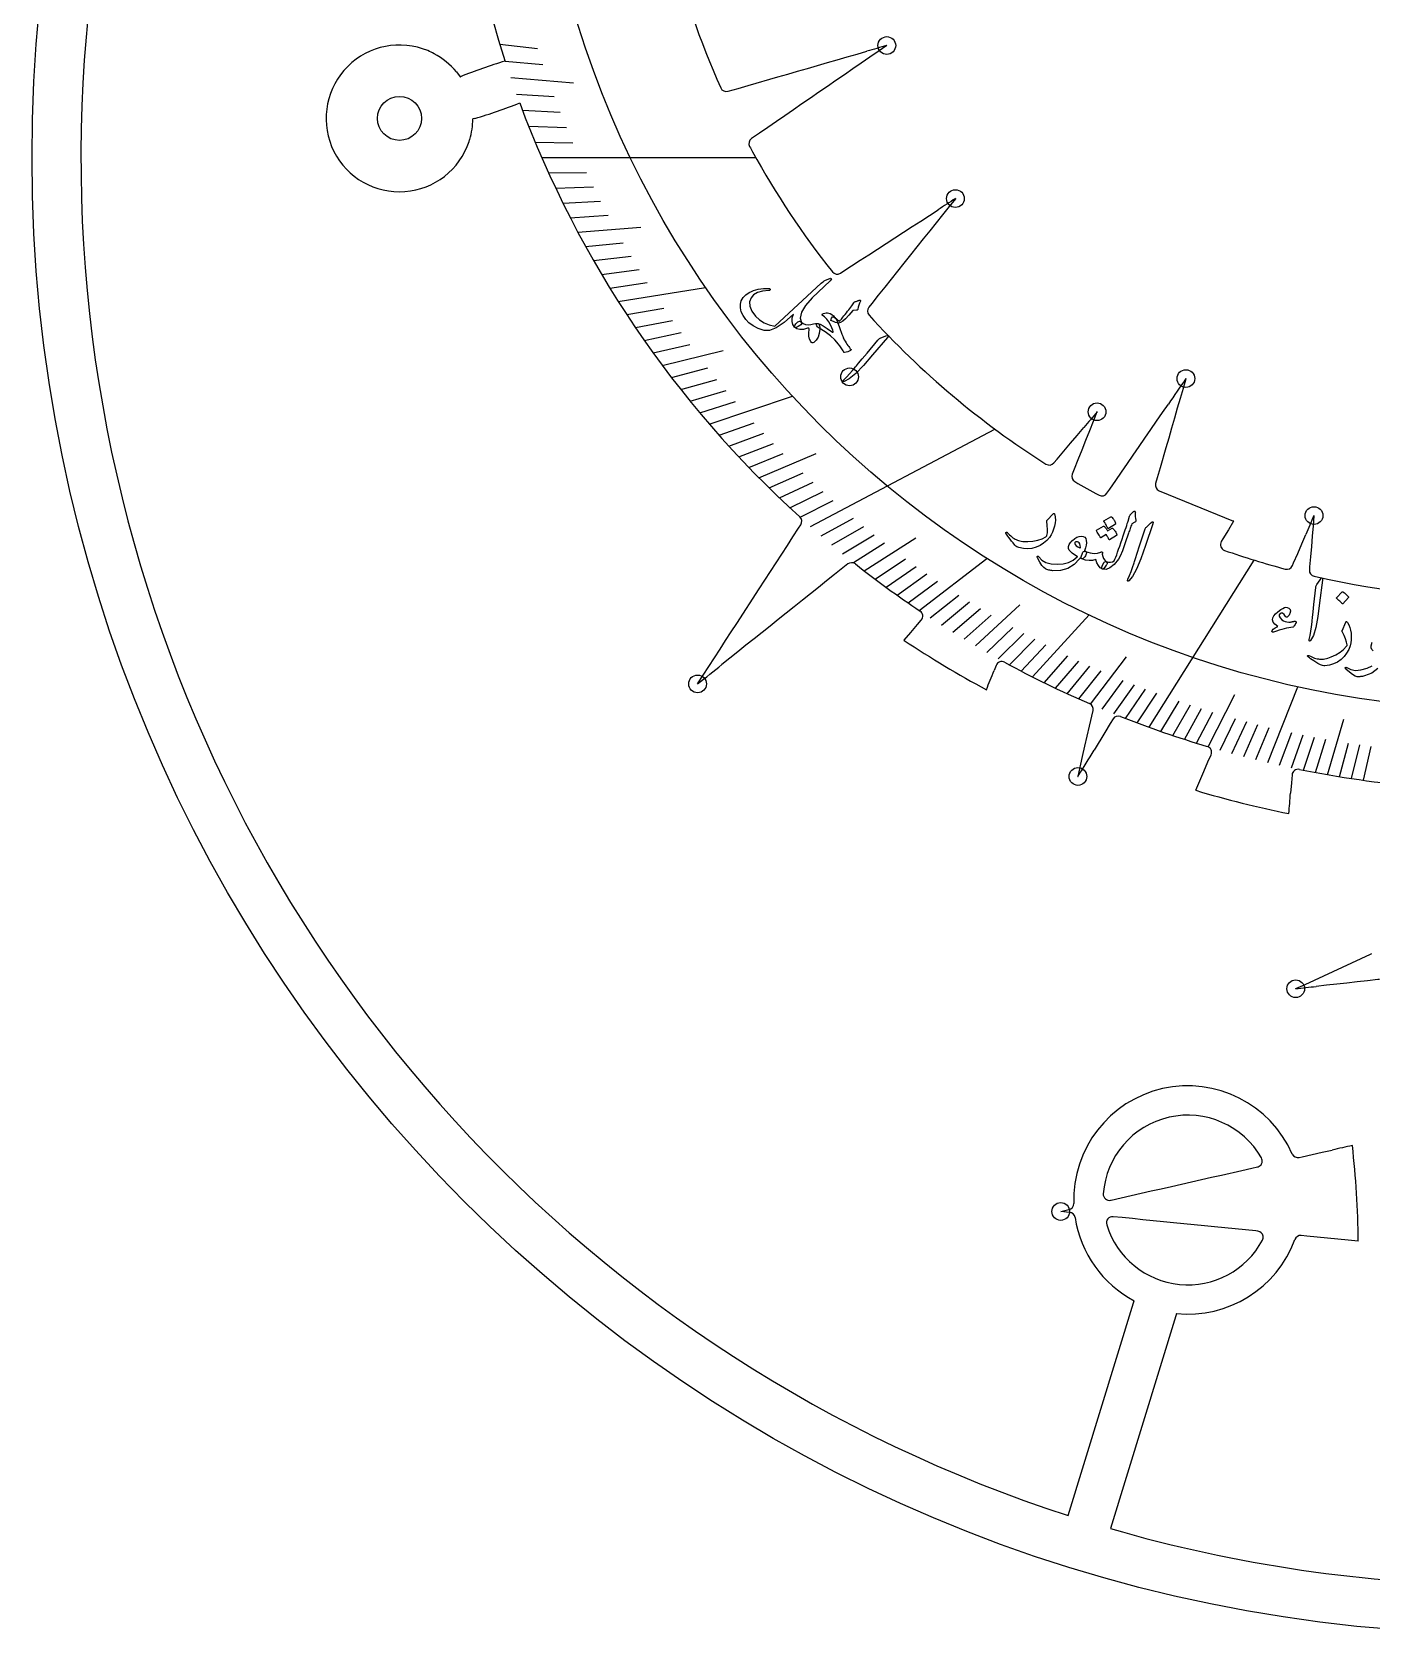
# Model space of a CAD drawing. Header units: millimetres. Extents: x -61 to 61, y -61 to 61.
# Drawn here: x -60.7 to -5.6, y -60.7 to 5.2 of the extents above; entities that cross this region are included whole.
import ezdxf

# ---------------------------------------------------------------- set-up
doc = ezdxf.new("R2010")
doc.units = ezdxf.units.MM
for name, color, linetype in [('CUT_INNER', 6, 'Continuous'), ('CUT_OUTER', 1, 'Continuous'), ('ENGRAVE', 7, 'Continuous'), ('ENGRAVE_FINE', 8, 'Continuous'), ('TEXT', 5, 'Continuous')]:
    doc.layers.add(name, color=color, linetype=linetype)

msp = doc.modelspace()

# ---------------------------------------------------------------- linework, layer by layer
at = {"layer": 'CUT_INNER'}
for points in [[(-41.2734, 3.9725), (-41.2828, 4.0013)], [(-32.1015, 2.7289), (-32.0889, 2.7325), (-31.681, 2.8501), (-31.2732, 2.9677), (-30.0496, 3.3205), (-29.6418, 3.4381), (-29.2339, 3.5556), (-28.8261, 3.6732), (-28.4182, 3.7908), (-28.0104, 3.9084), (-27.6025, 4.026), (-27.1947, 4.1436), (-26.7869, 4.2612), (-26.379, 4.3787)], [(-25.5646, 4.6133), (-25.5683, 4.6105), (-25.9129, 4.3732), (-26.2626, 4.1326), (-26.6122, 3.8919), (-26.9618, 3.6512), (-27.3115, 3.4105), (-27.6611, 3.1699), (-28.0107, 2.9292), (-28.3604, 2.6885), (-28.71, 2.4478), (-29.0596, 2.2072), (-29.4093, 1.9665), (-29.7589, 1.7258), (-30.1085, 1.4851), (-30.4581, 1.2444), (-30.8078, 1.0038), (-31.131, 0.7812)], [(-43.2823, 3.5241), (-43.1312, 3.3203), (-43.1172, 3.3277)], [(-42.5219, 1.6144), (-42.6028, 1.5991)], [(-22.7393, -1.6847), (-22.7421, -1.6885), (-23.003, -2.0156), (-23.2677, -2.3474), (-23.7971, -3.011), (-24.0618, -3.3428), (-24.3265, -3.6746), (-24.5913, -4.0064), (-24.856, -4.3382), (-25.1207, -4.67), (-25.3854, -5.0018), (-25.6501, -5.3336), (-25.9148, -5.6654), (-26.1795, -5.9972), (-26.3056, -6.1553)], [(-27.4733, -4.7537), (-27.3683, -4.6856), (-27.0121, -4.4547), (-26.656, -4.2238), (-26.2998, -3.9929), (-25.9437, -3.762), (-25.5875, -3.5311), (-25.2314, -3.3002), (-24.8752, -3.0692), (-24.519, -2.8383), (-24.1629, -2.6074), (-23.8067, -2.3765), (-23.4506, -2.1456)], [(-13.2528, -9.0926), (-13.2539, -9.0972), (-13.3698, -9.4992), (-13.4874, -9.9071), (-13.605, -10.3149), (-13.7225, -10.7228), (-13.8401, -11.1306), (-13.9577, -11.5385), (-14.0753, -11.9463), (-14.3105, -12.762), (-14.4281, -13.1699), (-14.4966, -13.4076)], [(-16.9108, -10.4598), (-16.9123, -10.4643), (-17.067, -10.853), (-17.224, -11.2473), (-17.381, -11.6417), (-17.538, -12.036), (-17.695, -12.4304), (-17.852, -12.8248), (-17.9313, -13.0239)], [(-16.5021, -13.8125), (-16.381, -13.6366), (-16.1403, -13.2869), (-15.8996, -12.9373), (-15.659, -12.5877), (-15.4183, -12.238), (-15.1776, -11.8884), (-14.9369, -11.5388), (-14.6963, -11.1891), (-14.4556, -10.8395), (-14.2149, -10.4899), (-13.9742, -10.1403)], [(-18.6859, -12.5625), (-18.5528, -12.4048), (-18.279, -12.0804), (-18.0052, -11.756), (-17.7314, -11.4317), (-17.4576, -11.1073)], [(-14.3507, -13.7084), (-11.2886, -14.9555), (-11.2835, -14.9579), (-11.2862, -14.9629), (-11.5042, -15.3201), (-11.7252, -15.6824), (-11.7943, -15.7956)], [(-33.3518, -21.6555), (-33.3494, -21.6514), (-33.1218, -21.3004), (-32.8909, -20.9442), (-32.66, -20.5881), (-32.4291, -20.2319), (-32.1981, -19.8758), (-31.9672, -19.5196), (-31.7363, -19.1635), (-30.8127, -17.7388), (-30.5817, -17.3827), (-30.3508, -17.0265), (-30.1199, -16.6704), (-29.6581, -15.9581), (-29.4272, -15.6019), (-29.1962, -15.2458), (-29.1048, -15.1047)], [(-7.9787, -14.7302), (-7.9789, -14.7349), (-8.0142, -15.1518), (-8.0499, -15.5747), (-8.0857, -15.9977), (-8.1214, -16.4206), (-8.1572, -16.8436), (-8.1671, -16.961)], [(-8.865, -16.7881), (-8.8176, -16.6781), (-8.6498, -16.2883), (-8.4819, -15.8984), (-8.3141, -15.5085)], [(-27.1667, -16.7214), (-27.712, -17.1564), (-28.0438, -17.4211), (-28.3756, -17.6858), (-28.7074, -17.9506), (-29.0392, -18.2153), (-29.371, -18.48), (-29.7029, -18.7447), (-30.0347, -19.0094), (-30.3665, -19.2741), (-30.6983, -19.5388), (-31.0301, -19.8035), (-31.3619, -20.0683), (-31.6937, -20.333), (-32.0255, -20.5977), (-32.3573, -20.8624)], [(-24.8494, -19.8649), (-24.846, -19.8604), (-24.5761, -19.5406), (-24.3023, -19.2163), (-24.1429, -19.0275)], [(-21.0647, -20.8947), (-21.1489, -21.1063)], [(-17.694, -25.4643), (-17.6931, -25.4596), (-17.5045, -24.6382), (-17.4096, -24.2245), (-17.3146, -23.8108), (-17.2196, -23.3971), (-17.072, -22.754)], [(-16.2494, -23.0971), (-16.368, -23.2915), (-16.5891, -23.6539), (-17.0313, -24.3786)], [(-12.8454, -26.0348), (-12.8434, -26.0294), (-12.678, -25.6451), (-12.5101, -25.2552), (-12.3423, -24.8653), (-12.2141, -24.5676)], [(-8.8804, -25.3973), (-8.9081, -25.7256), (-8.9439, -26.1485)], [(-8.7314, -34.1969), (-8.7272, -34.1947), (-8.3473, -34.0194), (-7.9619, -33.8416), (-7.5765, -33.6637), (-7.1911, -33.4859), (-6.8057, -33.3081), (-6.4203, -33.1302), (-6.0349, -32.9524), (-5.6495, -32.7745), (-5.592, -32.748)], [(-5.2757, -33.815), (-5.3576, -33.824), (-5.7795, -33.8707), (-6.2014, -33.9173), (-6.6233, -33.964), (-7.0452, -34.0106), (-7.4671, -34.0573), (-7.889, -34.104)], [(-8.5877, -41.1439), (-8.4673, -41.1167), (-8.0533, -41.023), (-7.6393, -40.9293), (-7.2253, -40.8356)], [(-16.3497, -42.9004), (-16.3332, -42.8966), (-15.9192, -42.8029), (-15.5052, -42.7093), (-14.6772, -42.5219), (-14.2632, -42.4282), (-13.8492, -42.3345), (-13.4352, -42.2409), (-13.0213, -42.1472), (-12.6073, -42.0535), (-12.1933, -41.9598), (-11.7793, -41.8661), (-10.9513, -41.6788), (-10.5373, -41.5851), (-10.3023, -41.5319)], [(-18.0385, -43.4015), (-18.3971, -43.3656), (-18.4018, -43.3649), (-18.3972, -43.3637), (-18.0642, -43.2883)], [(-10.2925, -44.1759), (-10.3784, -44.1673), (-10.8008, -44.1251), (-11.2231, -44.0829), (-11.6455, -44.0406), (-12.0678, -43.9984), (-12.4902, -43.9562), (-12.9126, -43.914), (-13.3349, -43.8717), (-13.7573, -43.8295), (-14.1796, -43.7873), (-14.602, -43.7451), (-15.0243, -43.7028), (-15.4467, -43.6606), (-15.869, -43.6184), (-16.2504, -43.5803)], [(-6.1552, -44.5893), (-6.1609, -44.589), (-6.5772, -44.5474), (-8.2666, -44.3784), (-8.5043, -44.3547)], [(-18.0943, -55.8796), (-15.4083, -47.1219), (-15.3792, -47.0413)], [(-13.6436, -47.5678), (-13.6439, -47.5696), (-13.6659, -47.6563), (-16.3519, -56.4141)]]:
    msp.add_lwpolyline(points, dxfattribs=at)
for centre, radius, start, end in [((-0.0005, 17.3597), 43.3898, 126.70107, 197.930912), ((-0.0001, -0.0001), 58.736, 133.636983, 252.057713), ((-0.0389, 17.3463), 35.4516, 193.875487, 204.105647), ((-45.6228, 1.6149), 3.0204, 67.329613, 337.447036), ((-46.0346, 0.7443), 3.9827, 62.513343, 66.690267), ((-45.6208, 1.618), 3.0169, 39.184076, 61.826807), ((-35.6648, -15.0226), 19.8058, 106.450093, 112.103012), ((192.0865, -752.6095), 787.8822, 106.0364146, 106.0980474), ((-32.1707, 2.9691), 0.25, 204.082031, 286.082614), ((-47.8015, 19.9006), 19.0331, 286.104464, 291.988109), ((-0.0009, 17.3591), 43.3892, 200.375827, 227.800314), ((-45.6008, 1.6106), 2.9979, 343.255382, 359.779925), ((-46.5296, 1.9395), 3.9827, 338.138343, 342.315267), ((-42.9647, 0.8087), 0.2427, 340.994712, 345.255288), ((-30.9893, 0.5753), 0.25, 124.542386, 208.300781), ((-13.374, 10.0517), 20.2525, 208.278962, 208.961642), ((-0.0174, 17.3491), 35.4725, 208.827954, 218.431071), ((405.3499, -663.121), 787.8822, 122.9114146, 122.9730474), ((-27.6093, -4.544), 0.25, 218.496094, 302.957614), ((-26.1102, -6.3112), 0.25, 141.417386, 222.363281), ((-0.0031, 17.3563), 35.4882, 222.195236, 237.61403), ((960.2785, -680.272), 1182.4741, 145.4165478, 145.4781807), ((584.7499, -519.1471), 787.8822, 139.7864146, 139.8480474), ((-18.8769, -12.4012), 0.25, 237.480469, 319.832614), ((-17.699, -13.1164), 0.25, 158.292386, 239.941406), ((-0.5323, 16.4107), 34.4047, 239.827544, 241.731435), ((-16.708, -13.6707), 0.25, 241.699219, 325.457614), ((-14.2564, -13.4769), 0.25, 163.917386, 247.840104), ((-29.3146, -14.9687), 0.25, 327.042386, 47.636719), ((715.4388, -326.8607), 787.8822, 156.6614146, 156.7230474), ((-11.5809, -15.9258), 0.25, 148.610218, 250.839844), ((-0.07, 17.1317), 35.2543, 250.801809, 255.05969), ((-27.0108, -16.9168), 0.25, 51.856774, 128.582614), ((-0.1402, 17.1684), 43.1531, 231.749334, 236.122678), ((-9.0946, -16.6893), 0.25, 255.058594, 336.707614), ((-7.918, -16.9821), 0.25, 175.167386, 257.167969), ((-0.0001, 17.3567), 35.4898, 257.016688, 285.941827), ((-24.334, -18.8662), 0.25, 319.832614, 56.074219), ((-2.1074, 14.2381), 40.9904, 236.302131, 241.822869), ((-770.1301, 903.2244), 1182.4741, 308.5415478, 308.6031807), ((-20.8324, -20.9872), 0.25, 61.356973, 158.292386), ((-0.0603, 17.239), 43.2554, 241.481081, 246.632691), ((-631.3021, 221.5686), 656.6415, 338.2368593, 338.3109046), ((-17.3156, -22.6981), 0.25, 347.06999, 66.621094), ((-16.036, -23.2273), 0.25, 68.381993, 148.610218), ((-0.0435, 17.2306), 43.2541, 248.432101, 253.439799), ((-2039.3057, 1209.2794), 2368.8617, 328.5845856, 328.6153512), ((-12.4437, -24.4688), 0.25, 336.707614, 73.300781), ((-8.6313, -25.4183), 0.25, 78.576455, 175.167386), ((-0.0004, 17.3443), 43.3749, 258.5893, 271.760003), ((-0.9822, 13.2014), 40.9904, 253.177131, 258.697869), ((-663.2689, 28.9588), 656.6415, 355.1118593, 355.1859046), ((-94.6966, 748.9815), 787.8822, 276.2639668, 276.3255997), ((-13.1729, -42.8925), 4.6988, 23.749956, 181.759907), ((-13.1729, -42.8926), 3.4906, 29.692775, 175.845003), ((137.9058, -681.2378), 656.6415, 102.6949249, 102.7689702), ((-47.142, -45.1331), 40.9904, 0.760197, 6.280934), ((-10.3575, -41.2881), 0.25, 282.750452, 299.666088), ((-10.3575, -41.2881), 0.25, 299.666088, 29.882812), ((-8.6429, -40.9001), 0.25, 203.57475, 282.750452), ((-16.4049, -42.6565), 0.25, 176.132813, 282.750452), ((-18.1194, -43.0445), 0.25, 282.750452, 1.757813), ((-18.0634, -43.6502), 0.25, 8.798652, 84.290679), ((-13.1734, -42.893), 4.6983, 188.803116, 241.998889), ((-16.2752, -43.8292), 0.2501, 84.311364, 198.377748), ((-13.1729, -42.8926), 3.4906, 196.911775, 331.766906), ((-13.1728, -42.8928), 4.6986, 264.248704, 339.767023), ((-10.3174, -44.4247), 0.25, 10.991972, 84.290679), ((-10.3174, -44.4247), 0.25, 331.523438, 10.991972), ((-8.5292, -44.6034), 0.25, 84.290679, 159.960938), ((-0.0027, -0.0133), 58.7227, 253.834446, 269.539948)]:
    msp.add_arc(centre, radius, start, end, dxfattribs=at)
at = {"layer": 'CUT_OUTER'}
msp.add_circle((0, 0), 60.75, dxfattribs=at)
at = {"layer": 'ENGRAVE'}
for points in [[(-39.7663, 0), (-30.9577, 0)], [(-36.6182, -5.9175), (-33.0262, -5.337)], [(-32.8703, -10.9646), (-29.4453, -9.8221)], [(-28.6979, -15.1849), (-21.1123, -11.1711)], [(-24.2313, -18.6343), (-21.4458, -16.4922)], [(-14.7667, -23.4406), (-10.435, -16.5645)], [(-19.565, -21.3692), (-17.231, -18.82)], [(-9.8847, -24.8897), (-8.6457, -21.7699)]]:
    msp.add_lwpolyline(points, dxfattribs=at)
for centre, radius in [((0, 17.3597), 40.0734), ((-25.5633, 4.6139), 0.3645), ((-45.6228, 1.615), 0.9062), ((-22.7383, -1.6838), 0.3645), ((-27.0964, -9.0208), 0.3645), ((-13.2522, -9.0914), 0.3645), ((-16.91, -10.4586), 0.3645), ((-7.9784, -14.7288), 0.3645), ((-33.3527, -21.6565), 0.3645), ((-17.6945, -25.4656), 0.3645), ((-8.7327, -34.1973), 0.3645), ((-18.4032, -43.365), 0.3645)]:
    msp.add_circle(centre, radius, dxfattribs=at)
at = {"layer": 'ENGRAVE_FINE'}
for points in [[(-41.493, 4.6692), (-39.9485, 4.4954)], [(-41.2746, 3.9758), (-39.727, 3.8267)], [(-41.0462, 3.2912), (-38.4567, 3.0835)], [(-40.8083, 2.6153), (-39.256, 2.5158)], [(-40.5611, 1.9482), (-39.0071, 1.8735)], [(-40.3048, 1.2899), (-38.7497, 1.2402)], [(-40.0398, 0.6405), (-38.4839, 0.6156)], [(-39.4846, -0.6316), (-37.9287, -0.6068)], [(-39.1948, -1.2544), (-37.6396, -1.2046)], [(-38.8973, -1.8683), (-37.3434, -1.7936)], [(-38.5924, -2.4732), (-37.0401, -2.3738)], [(-38.2802, -3.0694), (-35.6906, -2.8617)], [(-37.9609, -3.6566), (-36.4134, -3.5075)], [(-37.6349, -4.235), (-36.0904, -4.0612)], [(-37.3023, -4.8046), (-35.7614, -4.6062)], [(-36.9633, -5.3654), (-35.4264, -5.1424)], [(-36.2671, -6.4608), (-34.7397, -6.1887)], [(-35.9102, -6.9954), (-34.3883, -6.699)], [(-35.5478, -7.5214), (-34.0318, -7.2007)], [(-35.18, -8.0388), (-33.6704, -7.6938)], [(-34.8071, -8.5476), (-32.297, -7.9312)], [(-34.4291, -9.0478), (-32.9336, -8.6548)], [(-34.0462, -9.5396), (-32.5585, -9.1228)], [(-33.6587, -10.023), (-32.1792, -9.5824)], [(-33.2667, -10.4979), (-31.7958, -10.0338)], [(-32.4697, -11.4229), (-31.0175, -10.9121)], [(-32.065, -11.8731), (-30.6228, -11.3391)], [(-31.6564, -12.315), (-30.2247, -11.7581)], [(-31.244, -12.7489), (-29.8232, -12.1691)], [(-30.828, -13.1747), (-28.4744, -12.1689)], [(-30.4085, -13.5925), (-29.0108, -12.9677)], [(-29.9856, -14.0024), (-28.6, -13.3553)], [(-29.5595, -14.4044), (-28.1865, -13.7353)], [(-29.1302, -14.7985), (-27.7702, -14.1076)], [(-28.2626, -15.5636), (-26.9299, -14.8297)], [(-27.8246, -15.9346), (-26.5061, -15.1795)], [(-27.3839, -16.298), (-26.08, -15.522)], [(-26.4947, -17.0023), (-24.3692, -15.6383)], [(-26.9405, -16.6539), (-25.6518, -15.8572)], [(-26.0465, -17.3433), (-24.7889, -16.506)], [(-25.5959, -17.677), (-24.3546, -16.8197)], [(-25.1431, -18.0033), (-23.9184, -17.1263)], [(-24.6882, -18.3224), (-23.4804, -17.426)], [(-23.7723, -18.939), (-22.5995, -18.0047)], [(-23.3115, -19.2367), (-22.1567, -18.2838)], [(-21.9183, -20.0877), (-20.0853, -18.4077)], [(-22.8488, -19.5273), (-21.7124, -18.5561)], [(-22.3844, -19.8109), (-21.2668, -18.8218)], [(-21.4506, -20.3575), (-20.3714, -19.3334)], [(-20.9814, -20.6206), (-19.9219, -19.5793)], [(-20.5106, -20.8768), (-19.4713, -19.8189)], [(-20.0385, -21.1264), (-19.0195, -20.052)], [(-19.0902, -21.6055), (-18.1128, -20.4993)], [(-18.6141, -21.8351), (-17.658, -20.7135)], [(-18.1369, -22.0582), (-17.2023, -20.9216)], [(-17.179, -22.485), (-15.6935, -20.5407)], [(-17.6585, -22.2748), (-16.7457, -21.1235)], [(-16.6984, -22.6888), (-15.8302, -21.5091)], [(-16.2169, -22.8862), (-15.3713, -21.6928)], [(-15.7344, -23.0772), (-14.9117, -21.8706)], [(-15.251, -23.262), (-14.4515, -22.0425)], [(-14.2817, -23.6129), (-13.5291, -22.3686)], [(-12.3338, -24.2407), (-11.2402, -22.0914)], [(-13.7958, -23.779), (-13.0671, -22.523)], [(-13.3091, -23.939), (-12.6045, -22.6716)], [(-12.8218, -24.0929), (-12.1414, -22.8145)], [(-11.8451, -24.3825), (-11.2139, -23.0832)], [(-11.3558, -24.5183), (-10.7495, -23.2091)], [(-10.866, -24.648), (-10.2847, -23.3294)], [(-10.3756, -24.7718), (-9.8195, -23.4441)], [(-9.3933, -25.0017), (-8.8881, -23.6571)], [(-7.4235, -25.3909), (-6.7541, -23.1015)], [(-8.9015, -25.1077), (-8.422, -23.7553)], [(-8.4092, -25.2079), (-7.9556, -23.8481)], [(-7.9165, -25.3023), (-7.4889, -23.9355)], [(-6.9301, -25.4736), (-6.5548, -24.094)], [(-6.4364, -25.5506), (-6.0874, -24.1652)], [(-5.9424, -25.6218), (-5.6199, -24.2311)]]:
    msp.add_lwpolyline(points, dxfattribs=at)
at = {"layer": 'TEXT'}
for points in [[(-28.6311, -5.7733), (-28.908, -6.0841), (-29.0728, -6.363), (-29.1251, -6.6097), (-29.0647, -6.8235), (-29.0711, -6.8457), (-29.0977, -6.8735), (-29.1445, -6.9068), (-29.2116, -6.9457), (-29.2663, -6.9741), (-29.3096, -6.9892), (-29.3415, -6.9911), (-29.3621, -6.9797), (-29.432, -6.8651), (-29.4626, -6.7375), (-29.4539, -6.597), (-29.4058, -6.444), (-29.7863, -6.7787), (-30.1136, -7.003), (-30.3886, -7.1156), (-30.6112, -7.116), (-30.8565, -7.0281), (-31.0651, -6.9223), (-31.2367, -6.7992), (-31.371, -6.6596), (-31.4798, -6.5006), (-31.5524, -6.343), (-31.5888, -6.1871), (-31.5892, -6.0331), (-31.553, -5.8884), (-31.4798, -5.7598), (-31.3698, -5.6473), (-31.2233, -5.5506), (-31.1375, -5.5092), (-31.0476, -5.4735), (-30.9535, -5.4434), (-30.8552, -5.4189), (-30.7527, -5.4001), (-30.6458, -5.3872), (-30.5344, -5.38), (-30.4187, -5.3786), (-30.4045, -5.3807), (-30.3921, -5.3854), (-30.3814, -5.3925), (-30.3724, -5.4021), (-30.3671, -5.4117), (-30.3648, -5.4218), (-30.3658, -5.4325), (-30.3699, -5.4438), (-30.3774, -5.454), (-30.3887, -5.4616), (-30.4038, -5.4665), (-30.4227, -5.4689), (-30.6842, -5.4975), (-30.8932, -5.5556), (-31.0492, -5.6439), (-31.1518, -5.7634), (-31.2096, -5.9341), (-31.1986, -6.1172), (-31.1186, -6.312), (-30.9691, -6.5178), (-30.8041, -6.6745), (-30.6162, -6.7963), (-30.4062, -6.8828), (-30.1743, -6.9338), (-28.261, -5.166), (-28.2149, -5.1242), (-28.1742, -5.0909), (-28.139, -5.0661), (-28.1093, -5.0498), (-27.8868, -4.961), (-27.855, -4.9694), (-27.8467, -4.9896), (-27.862, -5.0217), (-27.9007, -5.0658)], [(-26.7704, -5.894), (-26.7534, -5.8884), (-26.738, -5.8832), (-26.7241, -5.8785), (-26.7117, -5.8742), (-26.701, -5.8704), (-26.6922, -5.8674), (-26.6853, -5.8652), (-26.6803, -5.8636), (-26.6702, -5.8626), (-26.6612, -5.8638), (-26.6535, -5.8672), (-26.647, -5.8729), (-26.6424, -5.8799), (-26.6405, -5.8876), (-26.6413, -5.8957), (-26.6447, -5.9045), (-26.6874, -5.9885), (-26.7198, -6.0711), (-26.742, -6.1523), (-26.754, -6.2319), (-26.7587, -6.2507), (-26.7694, -6.265), (-26.786, -6.2747), (-26.8084, -6.2799), (-26.9664, -6.2971), (-27.1287, -6.4886), (-27.2598, -6.6282), (-27.3739, -6.7277), (-27.4713, -6.787), (-27.552, -6.8059), (-27.6058, -6.7992), (-27.676, -6.7787), (-27.7626, -6.7444), (-27.8655, -6.6959), (-27.8426, -6.5999), (-27.8044, -6.5517), (-27.7512, -6.5509), (-27.6828, -6.5975), (-27.6367, -6.6376), (-27.5931, -6.6717), (-27.552, -6.7), (-27.5134, -6.7224), (-27.5, -6.7117), (-27.4824, -6.6946), (-27.4606, -6.6711), (-27.4347, -6.6411), (-27.4042, -6.6047), (-27.3688, -6.5619), (-27.3285, -6.5127), (-27.2833, -6.4571), (-27.2274, -6.3888), (-27.1754, -6.3244), (-27.1273, -6.2638), (-27.0832, -6.207), (-27.043, -6.1537), (-27.0067, -6.1035), (-26.9743, -6.0565), (-26.9458, -6.0126), (-26.9223, -5.9784), (-26.9016, -5.9527), (-26.8838, -5.9354), (-26.8687, -5.9265), (-26.8514, -5.922), (-26.8292, -5.9151), (-26.8022, -5.9058), (-26.7704, -5.894)], [(-28.2181, -6.4476), (-28.1655, -6.4195), (-28.1134, -6.3998), (-28.0617, -6.3884), (-28.0105, -6.3853), (-27.954, -6.3954), (-27.8942, -6.4203), (-27.831, -6.4601), (-27.7643, -6.5147), (-27.731, -6.5471), (-27.7005, -6.5807), (-27.673, -6.6156), (-27.6484, -6.6518), (-27.6264, -6.689), (-27.6065, -6.7268), (-27.5888, -6.7654), (-27.5733, -6.8047), (-27.5261, -6.9432), (-27.4829, -7.0667), (-27.4439, -7.1752), (-27.4093, -7.2687), (-27.3791, -7.3474), (-27.3532, -7.4115), (-27.3318, -7.4609), (-27.3149, -7.4957), (-27.278, -7.5574), (-27.2412, -7.6161), (-27.2044, -7.6716), (-27.1677, -7.7241), (-27.1319, -7.7733), (-27.098, -7.8191), (-27.0658, -7.8614), (-27.0354, -7.9002), (-27.0317, -7.9074), (-27.0333, -7.9151), (-27.0404, -7.9233), (-27.0528, -7.932), (-27.1118, -7.9647), (-27.1729, -7.991), (-27.2361, -8.0107), (-27.3015, -8.0238), (-27.3106, -8.0235), (-27.319, -8.0205), (-27.3265, -8.0149), (-27.3333, -8.0065), (-27.362, -7.9568), (-27.39, -7.9093), (-27.4174, -7.8643), (-27.4442, -7.8215), (-27.4703, -7.7815), (-27.4959, -7.7445), (-27.5209, -7.7106), (-27.5453, -7.6796), (-27.7016, -7.5023), (-27.8867, -7.3334), (-28.1008, -7.1724), (-28.3442, -7.0184), (-28.3851, -6.9906), (-28.4169, -6.9601), (-28.4397, -6.9268), (-28.4534, -6.8908), (-28.4569, -6.8587), (-28.4491, -6.837), (-28.4299, -6.8257), (-28.3993, -6.8247), (-28.312, -6.8531), (-28.184, -6.9219), (-28.0149, -7.0307), (-27.8044, -7.1784), (-27.795, -7.1833), (-27.7874, -7.1861), (-27.7818, -7.1868), (-27.778, -7.1853), (-27.7748, -7.156), (-27.7914, -7.0964), (-27.8276, -7.0062), (-27.8831, -6.8856), (-27.953, -6.7565), (-28.0329, -6.6463), (-28.1231, -6.5548), (-28.2239, -6.4821), (-28.2332, -6.4751), (-28.2354, -6.4671), (-28.2303, -6.4579), (-28.2181, -6.4476)], [(-28.3783, -6.8318), (-28.3485, -6.874), (-28.3289, -6.9248), (-28.3193, -6.9844), (-28.3197, -7.0527), (-28.3437, -7.2309), (-28.393, -7.3824), (-28.4679, -7.5072), (-28.5689, -7.6051), (-28.6059, -7.6242), (-28.6396, -7.6244), (-28.6702, -7.6056), (-28.6975, -7.568), (-28.7463, -7.4636), (-28.7735, -7.3455), (-28.7793, -7.2139), (-28.7635, -7.069), (-28.7621, -7.0388), (-28.7719, -7.0206), (-28.7929, -7.0144), (-28.825, -7.0201), (-28.9974, -7.0664), (-29.145, -7.0746), (-29.2675, -7.0447), (-29.3646, -6.9767), (-29.3695, -6.9656), (-29.3692, -6.9502), (-29.3638, -6.9306), (-29.3532, -6.9066), (-29.3137, -6.8457), (-29.2725, -6.7972), (-29.2297, -6.7613), (-29.1853, -6.7378), (-29.1642, -6.7335), (-29.1428, -6.7353), (-29.1214, -6.7432), (-29.0998, -6.7573), (-29.0034, -6.8273), (-28.9038, -6.8686), (-28.8011, -6.8813), (-28.6955, -6.8654), (-28.585, -6.8374), (-28.4953, -6.8225), (-28.4264, -6.8205), (-28.3783, -6.8318)], [(-25.6091, -7.3381), (-25.5341, -7.3139), (-25.4969, -7.3167), (-25.4973, -7.3464), (-25.5354, -7.4033), (-26.1478, -8.1165), (-26.5232, -8.5546), (-26.8433, -8.8838), (-27.1093, -9.103), (-27.3217, -9.2114), (-27.3441, -9.2152), (-27.3593, -9.214), (-27.3672, -9.2078), (-27.368, -9.1967), (-27.3647, -9.184), (-27.3576, -9.1704), (-27.3468, -9.1558), (-27.3322, -9.1403), (-27.2134, -9.0251), (-27.0927, -8.8974), (-26.9701, -8.7572), (-26.8455, -8.6047), (-26.8123, -8.5656), (-26.7234, -8.4589), (-26.5788, -8.2847), (-26.3782, -8.0434), (-25.9359, -7.5054), (-25.9106, -7.4787), (-25.8848, -7.4565), (-25.8586, -7.439), (-25.832, -7.4261)], [(-18.7005, -14.6504), (-18.6952, -14.6455), (-18.6901, -14.6421), (-18.6854, -14.6401), (-18.681, -14.6396), (-18.6714, -14.6442), (-18.6625, -14.6549), (-18.6546, -14.6717), (-18.6474, -14.6946), (-18.6292, -14.801), (-18.6253, -14.9139), (-18.6358, -15.0333), (-18.6608, -15.1591), (-18.698, -15.2887), (-18.7449, -15.4104), (-18.8017, -15.5243), (-18.8685, -15.6303), (-18.9803, -15.7562), (-19.1086, -15.8648), (-19.2534, -15.9561), (-19.415, -16.0298), (-19.5877, -16.0808), (-19.7639, -16.101), (-19.9434, -16.0903), (-20.126, -16.0485), (-20.172, -16.0322), (-20.2142, -16.0097), (-20.2527, -15.981), (-20.2875, -15.9462), (-20.3622, -15.8573), (-20.4288, -15.7761), (-20.4875, -15.7027), (-20.5382, -15.637), (-20.581, -15.5792), (-20.6155, -15.5296), (-20.6419, -15.488), (-20.6602, -15.4547), (-20.663, -15.4461), (-20.6642, -15.4386), (-20.6636, -15.4322), (-20.6614, -15.4268), (-20.6568, -15.4209), (-20.6513, -15.4163), (-20.6447, -15.4128), (-20.6371, -15.4105), (-20.6291, -15.4102), (-20.621, -15.4127), (-20.613, -15.4181), (-20.605, -15.4262), (-20.5569, -15.4771), (-20.5096, -15.5237), (-20.4631, -15.566), (-20.4175, -15.604), (-20.3722, -15.6381), (-20.3269, -15.6684), (-20.2816, -15.6949), (-20.2364, -15.7177), (-20.1894, -15.7373), (-20.1388, -15.7543), (-20.0846, -15.7687), (-20.0268, -15.7803), (-19.9653, -15.7891), (-19.9, -15.7948), (-19.8309, -15.7973), (-19.7581, -15.7967), (-19.546, -15.7809), (-19.3507, -15.7421), (-19.1723, -15.6807), (-19.0106, -15.5971), (-18.9989, -15.5895), (-18.9888, -15.5788), (-18.9803, -15.565), (-18.9733, -15.548), (-18.9549, -15.4348), (-18.9504, -15.2998), (-18.9593, -15.1429), (-18.9813, -14.9642), (-18.9808, -14.954), (-18.9792, -14.9455), (-18.9764, -14.9389), (-18.9724, -14.934)], [(-15.5346, -14.6903), (-15.4854, -14.6449), (-15.4467, -14.6086), (-15.4186, -14.5816), (-15.401, -14.5639), (-15.3887, -14.5531), (-15.3767, -14.5469), (-15.365, -14.5454), (-15.3535, -14.5486), (-15.3425, -14.5565), (-15.3356, -14.5678), (-15.3328, -14.5824), (-15.3341, -14.6003), (-15.3424, -14.6872), (-15.3417, -14.7693), (-15.332, -14.8467), (-15.3133, -14.9193), (-15.309, -14.9417), (-15.3144, -14.9621), (-15.3294, -14.9806), (-15.3542, -14.9972), (-15.4779, -15.0695), (-15.4958, -15.1197), (-15.5132, -15.1691), (-15.5302, -15.2176), (-15.5468, -15.2653), (-15.563, -15.3121), (-15.5787, -15.358), (-15.594, -15.4031), (-15.6089, -15.4473), (-15.7464, -15.8569), (-15.8611, -16.1736), (-15.9539, -16.3971), (-16.0252, -16.5272), (-16.2058, -16.7389), (-16.3771, -16.8771), (-16.5389, -16.9417), (-16.6907, -16.9326), (-16.6942, -16.9309), (-16.6977, -16.9292), (-16.7012, -16.9275), (-16.7047, -16.9258), (-16.7161, -16.8963), (-16.7078, -16.8456), (-16.6799, -16.7736), (-16.6325, -16.6804), (-16.6123, -16.6472), (-16.5901, -16.6267), (-16.5661, -16.6187), (-16.5402, -16.6234), (-16.4437, -16.6487), (-16.3551, -16.6524), (-16.2745, -16.6347), (-16.202, -16.5955), (-16.1704, -16.5219), (-16.1365, -16.4372), (-16.1002, -16.3416), (-16.0615, -16.2349), (-16.0203, -16.1177), (-15.9766, -15.9906), (-15.9304, -15.8536), (-15.8816, -15.7066), (-15.8324, -15.5628), (-15.7885, -15.4334), (-15.7498, -15.3184), (-15.7165, -15.2178), (-15.688, -15.1318), (-15.6641, -15.0606), (-15.6447, -15.0042), (-15.6299, -14.9626), (-15.5679, -14.7506), (-15.5596, -14.7307), (-15.5512, -14.7141), (-15.5429, -14.7006), (-15.5346, -14.6903)], [(-16.3379, -14.7778), (-16.3316, -14.7757), (-16.3245, -14.776), (-16.3167, -14.7789), (-16.3081, -14.7844), (-16.2822, -14.8133), (-16.2579, -14.843), (-16.2352, -14.8734), (-16.2141, -14.9046), (-16.1946, -14.9369), (-16.1765, -14.9705), (-16.1598, -15.0055), (-16.1446, -15.042), (-16.1421, -15.0536), (-16.1427, -15.0631), (-16.1465, -15.0706), (-16.1533, -15.076), (-16.4428, -15.2558), (-16.451, -15.2576), (-16.4587, -15.2542), (-16.4659, -15.2458), (-16.4726, -15.2322), (-16.4785, -15.2206), (-16.4881, -15.2029), (-16.5014, -15.1791), (-16.5182, -15.1491), (-16.5392, -15.1127), (-16.5645, -15.0698), (-16.5942, -15.0203), (-16.6282, -14.9641), (-16.6322, -14.9556), (-16.6329, -14.9488), (-16.6303, -14.9437), (-16.6243, -14.9403)], [(-14.7024, -15.0385), (-14.6416, -14.9884), (-14.606, -14.9773), (-14.5954, -15.0051), (-14.6099, -15.0719), (-14.9162, -15.9607), (-15.1037, -16.5063), (-15.28, -16.9303), (-15.4465, -17.2321), (-15.604, -17.4113), (-15.6234, -17.423), (-15.6379, -17.4274), (-15.6476, -17.4246), (-15.6524, -17.4146), (-15.654, -17.4016), (-15.6525, -17.3863), (-15.6478, -17.3688), (-15.6399, -17.349), (-15.5719, -17.1981), (-15.5068, -17.0349), (-15.4445, -16.8594), (-15.3849, -16.6717), (-15.3684, -16.6231), (-15.3252, -16.4911), (-15.2549, -16.2759), (-15.1573, -15.9777), (-14.9445, -15.3145), (-14.9309, -15.2803), (-14.9151, -15.2503), (-14.8972, -15.2243), (-14.8772, -15.2025)], [(-17.6283, -16.5076), (-17.8552, -16.744), (-18.115, -16.9049), (-18.4081, -16.9895), (-18.734, -16.9965), (-18.7767, -16.9919), (-18.8182, -16.9859), (-18.8584, -16.9787), (-18.8974, -16.9702), (-18.9348, -16.9604), (-18.9703, -16.9491), (-19.0039, -16.9364), (-19.0355, -16.9222), (-19.105, -16.8702), (-19.1836, -16.7771), (-19.2708, -16.6432), (-19.3661, -16.4682), (-19.3744, -16.4462), (-19.3764, -16.4282), (-19.3722, -16.4144), (-19.3617, -16.4047), (-19.3483, -16.4003), (-19.3352, -16.4023), (-19.3223, -16.4108), (-19.3097, -16.4257), (-19.184, -16.5601), (-19.012, -16.6565), (-18.7942, -16.7143), (-18.5315, -16.7326), (-18.2993, -16.7128), (-18.0869, -16.656), (-17.8942, -16.5627), (-17.7213, -16.4331), (-17.7187, -16.4267), (-17.7181, -16.4208), (-17.7195, -16.4155), (-17.7228, -16.4108), (-17.8378, -16.3415), (-17.9314, -16.2745), (-18.0036, -16.2099), (-18.0544, -16.1479), (-18.0823, -16.0791), (-18.0827, -16.0044), (-18.0556, -15.924), (-18.0012, -15.8378), (-17.9928, -15.827), (-17.984, -15.8162), (-17.9746, -15.8054), (-17.9646, -15.7946), (-17.954, -15.7836), (-17.9427, -15.7723), (-17.9306, -15.7605), (-17.9177, -15.7483), (-17.8261, -15.6737), (-17.7352, -15.6199), (-17.6448, -15.5868), (-17.5549, -15.5744), (-17.4751, -15.5839), (-17.4145, -15.6165), (-17.3731, -15.6723), (-17.3509, -15.7515), (-17.3456, -15.848), (-17.3569, -15.9509), (-17.3849, -16.0603), (-17.4295, -16.1759), (-17.4227, -16.1793), (-17.4161, -16.1824), (-17.4095, -16.1851), (-17.403, -16.1876), (-17.3965, -16.19), (-17.3899, -16.1927), (-17.3832, -16.1958), (-17.3764, -16.1992), (-17.3558, -16.216), (-17.3454, -16.24), (-17.3451, -16.271), (-17.355, -16.3092), (-17.3711, -16.3484), (-17.3913, -16.3861), (-17.4157, -16.4222), (-17.4441, -16.4567), (-17.4728, -16.4852), (-17.4977, -16.5032), (-17.5189, -16.5108), (-17.5363, -16.508), (-17.602, -16.4739), (-17.6056, -16.4798), (-17.6112, -16.4874), (-17.6188, -16.4967), (-17.6283, -16.5076)], [(-17.5946, -16.0421), (-17.5977, -15.9614), (-17.6137, -15.897), (-17.6425, -15.849), (-17.6844, -15.8172), (-17.7155, -15.8098), (-17.7459, -15.8082), (-17.7756, -15.8123), (-17.8047, -15.8222), (-17.8162, -15.8296), (-17.8232, -15.8405), (-17.8255, -15.855), (-17.8232, -15.873), (-17.8045, -15.9223), (-17.7649, -15.9703), (-17.7042, -16.0169), (-17.6225, -16.062), (-17.6131, -16.0648), (-17.6053, -16.0624), (-17.5991, -16.0549), (-17.5946, -16.0421)], [(-16.2886, -15.2477), (-16.2824, -15.2455), (-16.2752, -15.2458), (-16.2673, -15.2487), (-16.2586, -15.2541), (-16.2321, -15.2831), (-16.2072, -15.3127), (-16.184, -15.3432), (-16.1624, -15.3744), (-16.1423, -15.4066), (-16.1237, -15.4403), (-16.1064, -15.4754), (-16.0906, -15.5118), (-16.0889, -15.5215), (-16.0902, -15.5301), (-16.0947, -15.5378), (-16.1024, -15.5444), (-16.3924, -15.7253), (-16.3985, -15.7265), (-16.4051, -15.7233), (-16.412, -15.7156), (-16.4194, -15.7034), (-16.4241, -15.6952), (-16.4316, -15.6824), (-16.4418, -15.6651), (-16.4546, -15.6432), (-16.4703, -15.6169), (-16.4889, -15.5865), (-16.5104, -15.552), (-16.5347, -15.5133), (-16.7489, -15.6448), (-16.7572, -15.6465), (-16.765, -15.6431), (-16.7723, -15.6346), (-16.7792, -15.6209), (-16.7852, -15.6093), (-16.7949, -15.5914), (-16.8083, -15.5674), (-16.8255, -15.5372), (-16.8467, -15.5006), (-16.8724, -15.4573), (-16.9026, -15.4074), (-16.9371, -15.3508), (-16.9397, -15.343), (-16.9394, -15.3368), (-16.9361, -15.332), (-16.9299, -15.3287), (-16.6409, -15.1681), (-16.6345, -15.166), (-16.6274, -15.1664), (-16.6195, -15.1693), (-16.6108, -15.1749), (-16.5922, -15.1955), (-16.574, -15.2167), (-16.5564, -15.2383), (-16.5393, -15.2606), (-16.523, -15.2834), (-16.5078, -15.307), (-16.4938, -15.3313), (-16.4809, -15.3564)], [(-16.5402, -16.6234), (-16.5169, -16.6456), (-16.5012, -16.6646), (-16.4931, -16.6805), (-16.4926, -16.6932), (-16.4975, -16.71), (-16.5058, -16.7293), (-16.5174, -16.7512), (-16.5326, -16.7758), (-16.586, -16.8521), (-16.6301, -16.9036), (-16.6651, -16.9305), (-16.6907, -16.9326), (-16.7788, -16.8734), (-16.8537, -16.7878), (-16.9154, -16.676), (-16.9635, -16.538), (-17.0946, -16.5767), (-17.2345, -16.5844), (-17.3829, -16.5609), (-17.5398, -16.5062), (-17.5539, -16.4948), (-17.5617, -16.4787), (-17.5631, -16.4578), (-17.5583, -16.432), (-17.5117, -16.2753), (-17.5065, -16.2579), (-17.4963, -16.2414), (-17.4811, -16.2258), (-17.461, -16.2113), (-17.4417, -16.2019), (-17.422, -16.1971), (-17.402, -16.1967), (-17.3816, -16.2008), (-17.1953, -16.2645), (-17.0294, -16.291), (-16.8842, -16.2807), (-16.7599, -16.2339), (-16.7445, -16.2267), (-16.7291, -16.2237), (-16.7137, -16.2249), (-16.6983, -16.2305), (-16.6857, -16.2391), (-16.6789, -16.2497), (-16.6779, -16.2622), (-16.6827, -16.2766), (-16.6886, -16.2897), (-16.6928, -16.3014), (-16.6954, -16.3119), (-16.6962, -16.3211), (-16.6725, -16.4189), (-16.6385, -16.5019), (-16.5944, -16.5701), (-16.5402, -16.6234)], [(-7.7281, -17.369), (-7.6789, -17.3075), (-7.6463, -17.2892), (-7.6303, -17.3143), (-7.6307, -17.3827), (-7.7478, -18.3154), (-7.8191, -18.8879), (-7.9044, -19.3391), (-8.0053, -19.6687), (-8.1226, -19.8764), (-8.1392, -19.8918), (-8.1525, -19.8992), (-8.1626, -19.8985), (-8.1693, -19.8896), (-8.1736, -19.8772), (-8.1752, -19.8619), (-8.1742, -19.8438), (-8.1706, -19.8228), (-8.1351, -19.6612), (-8.1049, -19.4881), (-8.08, -19.3035), (-8.0603, -19.1076), (-8.0541, -19.0566), (-8.0389, -18.9186), (-8.0144, -18.6936), (-7.9802, -18.3816), (-7.9083, -17.6889), (-7.902, -17.6526), (-7.8927, -17.6199), (-7.8805, -17.5908), (-7.8654, -17.5654)], [(-6.8189, -17.8703), (-6.8135, -17.8665), (-6.8066, -17.8649), (-6.7984, -17.8655), (-6.7886, -17.8684), (-6.7244, -17.9113), (-6.6652, -17.96), (-6.6112, -18.0144), (-6.5623, -18.0745), (-6.5581, -18.083), (-6.557, -18.091), (-6.559, -18.0984), (-6.5643, -18.1052), (-6.7886, -18.3586), (-6.7963, -18.3642), (-6.8048, -18.3643), (-6.8142, -18.3588), (-6.8244, -18.3479), (-6.8332, -18.3384), (-6.8472, -18.3241), (-6.8664, -18.3048), (-6.8907, -18.2807), (-6.9207, -18.2515), (-6.9567, -18.2172), (-6.9987, -18.1778), (-7.0466, -18.1333), (-7.0528, -18.1262), (-7.0553, -18.1199), (-7.0542, -18.1143), (-7.0494, -18.1094)], [(-8.7874, -19.2616), (-8.8036, -19.2847), (-8.82, -19.3028), (-8.8368, -19.316), (-8.8539, -19.3242), (-8.932, -19.3338), (-9.0159, -19.3477), (-9.1058, -19.3658), (-9.2016, -19.3882), (-9.3035, -19.415), (-9.4116, -19.4464), (-9.5259, -19.4824), (-9.6466, -19.5228), (-9.6666, -19.5265), (-9.6834, -19.525), (-9.6968, -19.5185), (-9.7068, -19.507), (-9.7092, -19.5027), (-9.7108, -19.4991), (-9.7115, -19.4961), (-9.7114, -19.4939), (-9.7025, -19.4533), (-9.6594, -19.4069), (-9.5823, -19.3545), (-9.4714, -19.2959), (-9.5882, -19.2016), (-9.6608, -19.1091), (-9.6893, -19.0188), (-9.674, -18.9306), (-9.6328, -18.8558), (-9.5635, -18.7752), (-9.4662, -18.6884), (-9.3413, -18.5954), (-9.2633, -18.5482), (-9.1951, -18.5177), (-9.1367, -18.5038), (-9.0879, -18.5065), (-9.0106, -18.5398), (-8.9653, -18.5925), (-8.9521, -18.6647), (-8.971, -18.7565), (-8.9837, -18.7893), (-9.0019, -18.8217), (-9.0253, -18.8537), (-9.0541, -18.8855), (-9.082, -18.9078), (-9.1076, -18.9144), (-9.1306, -18.9054), (-9.1512, -18.8808), (-9.2126, -18.7979), (-9.2706, -18.7508), (-9.3254, -18.7394), (-9.3771, -18.7637), (-9.4126, -18.8148), (-9.4115, -18.8733), (-9.3738, -18.9393), (-9.2992, -19.0127), (-9.2383, -19.0553), (-9.1697, -19.0869), (-9.0932, -19.1076), (-9.0091, -19.1171), (-8.9806, -19.1165), (-8.9499, -19.113), (-8.917, -19.1066), (-8.8819, -19.0972), (-8.8632, -19.0923), (-8.8451, -19.0879), (-8.8277, -19.0842), (-8.811, -19.081), (-8.7951, -19.0785), (-8.7805, -19.077), (-8.7671, -19.0765), (-8.7548, -19.0768), (-8.7261, -19.0849), (-8.713, -19.1035), (-8.7158, -19.1326), (-8.7344, -19.1721)], [(-6.6653, -19.1085), (-6.6619, -19.1021), (-6.6584, -19.0971), (-6.6546, -19.0937), (-6.6507, -19.0917), (-6.64, -19.0927), (-6.6281, -19.0997), (-6.6149, -19.1128), (-6.6003, -19.132), (-6.5469, -19.2258), (-6.5048, -19.3306), (-6.4739, -19.4464), (-6.4545, -19.5732), (-6.4453, -19.7076), (-6.4479, -19.8381), (-6.4625, -19.9645), (-6.4891, -20.0869), (-6.5513, -20.2434), (-6.6348, -20.3893), (-6.7399, -20.5245), (-6.8666, -20.6488), (-7.0116, -20.7557), (-7.1704, -20.8347), (-7.3428, -20.8859), (-7.5287, -20.9089), (-7.5775, -20.9092), (-7.6248, -20.9025), (-7.6708, -20.8887), (-7.7154, -20.8678), (-7.8159, -20.8097), (-7.9062, -20.7561), (-7.9864, -20.707), (-8.0565, -20.6626), (-8.1164, -20.6228), (-8.1658, -20.5879), (-8.2048, -20.5579), (-8.2334, -20.5328), (-8.2389, -20.5257), (-8.2426, -20.519), (-8.2442, -20.5128), (-8.244, -20.507), (-8.2417, -20.4999), (-8.238, -20.4936), (-8.233, -20.4881), (-8.2267, -20.4834), (-8.2192, -20.4804), (-8.2108, -20.48), (-8.2014, -20.4823), (-8.1911, -20.4872), (-8.1286, -20.5186), (-8.0683, -20.5463), (-8.0101, -20.5702), (-7.9542, -20.5904), (-7.9, -20.607), (-7.8471, -20.62), (-7.7955, -20.6295), (-7.7452, -20.6355), (-7.6944, -20.638), (-7.641, -20.6367), (-7.5851, -20.6317), (-7.5268, -20.6229), (-7.466, -20.6102), (-7.4027, -20.5933), (-7.3369, -20.5721), (-7.2687, -20.5467), (-7.0747, -20.4595), (-6.9043, -20.3565), (-6.7575, -20.2379), (-6.634, -20.1042), (-6.6257, -20.0931), (-6.6198, -20.0796), (-6.6165, -20.0637), (-6.6157, -20.0454), (-6.637, -19.9327), (-6.6788, -19.8041), (-6.7406, -19.6597), (-6.8223, -19.4993), (-6.8254, -19.4895), (-6.8267, -19.4809), (-6.8263, -19.4737), (-6.8243, -19.4678)]]:
    msp.add_lwpolyline(points, close=True, dxfattribs=at)
for points in [[(-5.5473, -20.2959), (-5.597, -20.2408), (-5.6229, -20.1707), (-5.6248, -20.0859), (-5.603, -19.9863), (-5.5989, -19.9733), (-5.5942, -19.9601), (-5.5891, -19.9467)], [(-5.3462, -21.0283), (-5.5929, -21.2077), (-5.8969, -21.3255), (-5.9386, -21.3356), (-5.9796, -21.3442), (-6.0199, -21.3511), (-6.0594, -21.3564), (-6.0979, -21.3599), (-6.1352, -21.3614), (-6.171, -21.3609), (-6.2056, -21.3584), (-6.2887, -21.3331), (-6.3943, -21.2725), (-6.522, -21.1763), (-6.6712, -21.0443), (-6.6865, -21.0264), (-6.6945, -21.0102), (-6.6953, -20.9958), (-6.6888, -20.9831), (-6.6777, -20.9744), (-6.6646, -20.9718), (-6.6496, -20.9754), (-6.6327, -20.9851), (-6.4687, -21.0686), (-6.2741, -21.1006), (-6.0497, -21.0807), (-5.7964, -21.0083), (-5.585, -20.9105)]]:
    msp.add_lwpolyline(points, dxfattribs=at)

doc.saveas('drawing.dxf')
